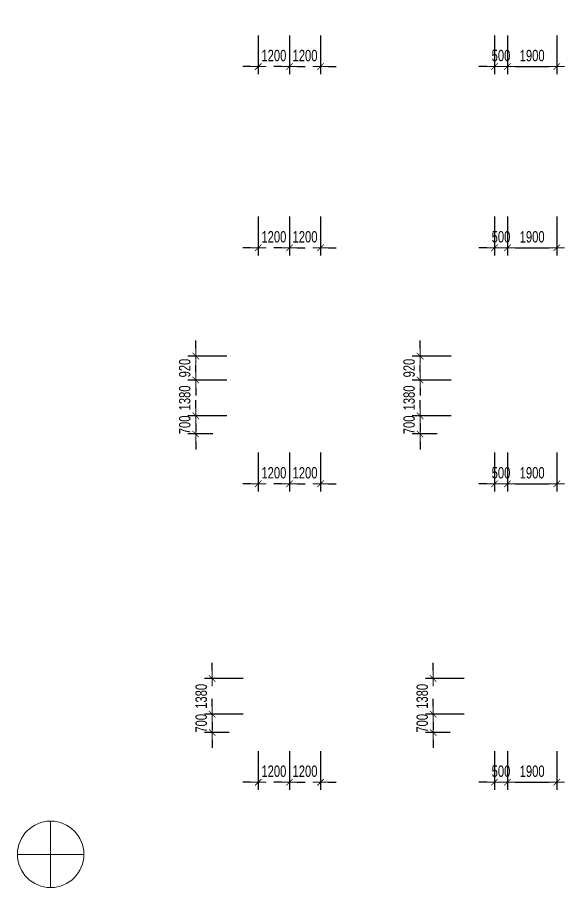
# Model space of a CAD drawing. Header units: millimetres. Extents: x -270655 to 676466, y -1281 to 105022.
# Drawn here: x -1281 to 19800, y -1281 to 32254 of the extents above; entities that cross this region are included whole.
import ezdxf

# ---------------------------------------------------------------- set-up
doc = ezdxf.new("R2010")
doc.units = ezdxf.units.MM
doc.layers.get('Defpoints').update_dxf_attribs({"color": 151, "lineweight": 9})
doc.layers.add('NDC_S_DIM', color=1, linetype='Continuous', lineweight=15)
doc.styles.add('NDC_DIM', font='', dxfattribs={"width": 0.75})
doc.styles.get('NDC_DIM').set_extended_font_data('Dotum')
doc.dimstyles.new('NDC_dim_200', dxfattribs={"dimscale": 200, "dimtxt": 2.2, "dimasz": 1.5, "dimexe": 1.5, "dimexo": 2.5, "dimgap": 1, "dimtad": 1, "dimdec": 0, "dimzin": 0, "dimdsep": 46, "dimtxsty": 'NDC_DIM', "dimblk": 'DIMMARK', "dimcen": 0.09, "dimdle": 1.2, "dimclrd": 1, "dimclre": 1, "dimclrt": 3, "dimadec": 0, "dimazin": 0, "dimtfac": 1, "dimtdec": 0, "dimtix": 1, "dimtofl": 0, "dimtmove": 0, "dimatfit": 3, "dimfxl": 6, "dimfxlon": 1, "dimtolj": 1, "dimtzin": 0, "dimarcsym": 0})

# ---------------------------------------------------------------- blocks, each defined once
blk = doc.blocks.new('DIMMARK')
at = {"layer": 'NDC_S_DIM', "color": 1}
blk.add_line((-1.5, 0), (1, 0), dxfattribs=at)
at = {"layer": 'NDC_S_DIM', "color": 2, "const_width": 0.1}
blk.add_lwpolyline([(-0.42, -0.42), (0.42, 0.42)], dxfattribs=at)
blk = doc.blocks.new('*D301')
at = {"layer": 'Defpoints', "color": 0, "transparency": 16777216}
for p in [(5589, 19200), (7448, 19200), (7548, 18280)]:
    blk.add_point(p, dxfattribs=at)
at = {"layer": 'NDC_S_DIM', "color": 1, "lineweight": -2, "transparency": 16777216}
for p, q in [((5589, 19500), (5589, 19800)), ((6789, 19200), (5289, 19200)), ((6789, 18280), (5289, 18280)), ((5589, 17980), (5589, 17680))]:
    blk.add_line(p, q, dxfattribs=at)
at = {"layer": 'NDC_S_DIM', "color": 1, "lineweight": -2, "transparency": 16777216, "xscale": 300, "yscale": 300, "zscale": 300}
for p, rotation in [((5589, 19200), 270), ((5589, 18280), 90)]:
    blk.add_blockref('DIMMARK', p, dxfattribs=dict(at, rotation=rotation))
at = {"layer": 'NDC_S_DIM', "color": 3, "transparency": 16777216, "insert": (5168, 18740), "char_height": 440, "attachment_point": 5, "rotation": 90, "style": 'NDC_DIM'}
blk.add_mtext('\\A1;920', dxfattribs=at)
blk = doc.blocks.new('*D302')
at = {"layer": 'Defpoints', "color": 0, "transparency": 16777216}
for p in [(7548, 18280), (5589, 16900), (7948, 16900)]:
    blk.add_point(p, dxfattribs=at)
at = {"layer": 'NDC_S_DIM', "color": 1, "lineweight": -2, "transparency": 16777216}
for p, q in [((5589, 18580), (5589, 18880)), ((6789, 18280), (5289, 18280)), ((6789, 16900), (5289, 16900)), ((5589, 16600), (5589, 16300))]:
    blk.add_line(p, q, dxfattribs=at)
at = {"layer": 'NDC_S_DIM', "color": 1, "lineweight": -2, "transparency": 16777216, "xscale": 300, "yscale": 300, "zscale": 300}
for p, rotation in [((5589, 18280), 270), ((5589, 16900), 90)]:
    blk.add_blockref('DIMMARK', p, dxfattribs=dict(at, rotation=rotation))
at = {"layer": 'NDC_S_DIM', "color": 3, "transparency": 16777216, "insert": (5168, 17590), "char_height": 440, "attachment_point": 5, "rotation": 90, "style": 'NDC_DIM'}
blk.add_mtext('\\A1;1380', dxfattribs=at)
blk = doc.blocks.new('*D303')
at = {"layer": 'Defpoints', "color": 0, "transparency": 16777216}
for p in [(7948, 16900), (5589, 16200), (6748, 16200)]:
    blk.add_point(p, dxfattribs=at)
at = {"layer": 'NDC_S_DIM', "color": 1, "lineweight": -2, "transparency": 16777216}
for p, q in [((5589, 17200), (5589, 17500)), ((6789, 16900), (5289, 16900)), ((6248, 16200), (5289, 16200)), ((5589, 15900), (5589, 15600))]:
    blk.add_line(p, q, dxfattribs=at)
at = {"layer": 'NDC_S_DIM', "color": 1, "lineweight": -2, "transparency": 16777216, "xscale": 300, "yscale": 300, "zscale": 300}
for p, rotation in [((5589, 16900), 270), ((5589, 16200), 90)]:
    blk.add_blockref('DIMMARK', p, dxfattribs=dict(at, rotation=rotation))
at = {"layer": 'NDC_S_DIM', "color": 3, "transparency": 16777216, "insert": (5168, 16550), "char_height": 440, "attachment_point": 5, "rotation": 90, "style": 'NDC_DIM'}
blk.add_mtext('\\A1;700', dxfattribs=at)
blk = doc.blocks.new('*D386')
at = {"layer": 'Defpoints', "color": 0, "transparency": 16777216}
for p in [(8000, 32254), (9200, 32254), (9200, 30361)]:
    blk.add_point(p, dxfattribs=at)
at = {"layer": 'NDC_S_DIM', "color": 1, "lineweight": -2, "transparency": 16777216}
for p, q in [((8000, 31561), (8000, 30061)), ((9200, 31561), (9200, 30061)), ((7700, 30361), (7400, 30361)), ((9500, 30361), (9800, 30361))]:
    blk.add_line(p, q, dxfattribs=at)
at = {"layer": 'NDC_S_DIM', "color": 1, "lineweight": -2, "transparency": 16777216, "xscale": 300, "yscale": 300, "zscale": 300}
blk.add_blockref('DIMMARK', (8000, 30361), dxfattribs=at)
at = {"layer": 'NDC_S_DIM', "color": 1, "lineweight": -2, "transparency": 16777216, "xscale": 300, "yscale": 300, "zscale": 300, "rotation": 180}
blk.add_blockref('DIMMARK', (9200, 30361), dxfattribs=at)
at = {"layer": 'NDC_S_DIM', "color": 3, "transparency": 16777216, "insert": (8600, 30781), "char_height": 440, "attachment_point": 5, "style": 'NDC_DIM'}
blk.add_mtext('\\A1;1200', dxfattribs=at)
blk = doc.blocks.new('*D387')
at = {"layer": 'Defpoints', "color": 0, "transparency": 16777216}
for p in [(9200, 32254), (10400, 32254), (10400, 30361)]:
    blk.add_point(p, dxfattribs=at)
at = {"layer": 'NDC_S_DIM', "color": 1, "lineweight": -2, "transparency": 16777216}
for p, q in [((9200, 31561), (9200, 30061)), ((10400, 31561), (10400, 30061)), ((8900, 30361), (8600, 30361)), ((10700, 30361), (11000, 30361))]:
    blk.add_line(p, q, dxfattribs=at)
at = {"layer": 'NDC_S_DIM', "color": 1, "lineweight": -2, "transparency": 16777216, "xscale": 300, "yscale": 300, "zscale": 300}
blk.add_blockref('DIMMARK', (9200, 30361), dxfattribs=at)
at = {"layer": 'NDC_S_DIM', "color": 1, "lineweight": -2, "transparency": 16777216, "xscale": 300, "yscale": 300, "zscale": 300, "rotation": 180}
blk.add_blockref('DIMMARK', (10400, 30361), dxfattribs=at)
at = {"layer": 'NDC_S_DIM', "color": 3, "transparency": 16777216, "insert": (9800, 30781), "char_height": 440, "attachment_point": 5, "style": 'NDC_DIM'}
blk.add_mtext('\\A1;1200', dxfattribs=at)
blk = doc.blocks.new('*D382')
at = {"layer": 'Defpoints', "color": 0, "transparency": 16777216}
for p in [(17100, 32254), (17600, 32254), (17600, 30361)]:
    blk.add_point(p, dxfattribs=at)
at = {"layer": 'NDC_S_DIM', "color": 1, "lineweight": -2, "transparency": 16777216}
for p, q in [((17100, 31561), (17100, 30061)), ((17600, 31561), (17600, 30061)), ((16800, 30361), (16500, 30361)), ((17900, 30361), (18200, 30361))]:
    blk.add_line(p, q, dxfattribs=at)
at = {"layer": 'NDC_S_DIM', "color": 1, "lineweight": -2, "transparency": 16777216, "xscale": 300, "yscale": 300, "zscale": 300}
blk.add_blockref('DIMMARK', (17100, 30361), dxfattribs=at)
at = {"layer": 'NDC_S_DIM', "color": 1, "lineweight": -2, "transparency": 16777216, "xscale": 300, "yscale": 300, "zscale": 300, "rotation": 180}
blk.add_blockref('DIMMARK', (17600, 30361), dxfattribs=at)
at = {"layer": 'NDC_S_DIM', "color": 3, "transparency": 16777216, "insert": (17350, 30781), "char_height": 440, "attachment_point": 5, "style": 'NDC_DIM'}
blk.add_mtext('\\A1;500', dxfattribs=at)
blk = doc.blocks.new('*D383')
at = {"layer": 'Defpoints', "color": 0, "transparency": 16777216}
for p in [(17600, 32254), (19500, 32254), (19500, 30361)]:
    blk.add_point(p, dxfattribs=at)
at = {"layer": 'NDC_S_DIM', "color": 1, "lineweight": -2, "transparency": 16777216}
for p, q in [((17600, 31561), (17600, 30061)), ((19500, 31561), (19500, 30061)), ((17900, 30361), (19200, 30361))]:
    blk.add_line(p, q, dxfattribs=at)
at = {"layer": 'NDC_S_DIM', "color": 1, "lineweight": -2, "transparency": 16777216, "xscale": 300, "yscale": 300, "zscale": 300, "rotation": 180}
blk.add_blockref('DIMMARK', (17600, 30361), dxfattribs=at)
at = {"layer": 'NDC_S_DIM', "color": 1, "lineweight": -2, "transparency": 16777216, "xscale": 300, "yscale": 300, "zscale": 300}
blk.add_blockref('DIMMARK', (19500, 30361), dxfattribs=at)
at = {"layer": 'NDC_S_DIM', "color": 3, "transparency": 16777216, "insert": (18550, 30781), "char_height": 440, "attachment_point": 5, "style": 'NDC_DIM'}
blk.add_mtext('\\A1;1900', dxfattribs=at)
blk = doc.blocks.new('*D388')
at = {"layer": 'Defpoints', "color": 0, "transparency": 16777216}
for p in [(8000, 25268), (9200, 25268), (9200, 23376)]:
    blk.add_point(p, dxfattribs=at)
at = {"layer": 'NDC_S_DIM', "color": 1, "lineweight": -2, "transparency": 16777216}
for p, q in [((8000, 24576), (8000, 23076)), ((9200, 24576), (9200, 23076)), ((7700, 23376), (7400, 23376)), ((9500, 23376), (9800, 23376))]:
    blk.add_line(p, q, dxfattribs=at)
at = {"layer": 'NDC_S_DIM', "color": 1, "lineweight": -2, "transparency": 16777216, "xscale": 300, "yscale": 300, "zscale": 300}
blk.add_blockref('DIMMARK', (8000, 23376), dxfattribs=at)
at = {"layer": 'NDC_S_DIM', "color": 1, "lineweight": -2, "transparency": 16777216, "xscale": 300, "yscale": 300, "zscale": 300, "rotation": 180}
blk.add_blockref('DIMMARK', (9200, 23376), dxfattribs=at)
at = {"layer": 'NDC_S_DIM', "color": 3, "transparency": 16777216, "insert": (8600, 23796), "char_height": 440, "attachment_point": 5, "style": 'NDC_DIM'}
blk.add_mtext('\\A1;1200', dxfattribs=at)
blk = doc.blocks.new('*D389')
at = {"layer": 'Defpoints', "color": 0, "transparency": 16777216}
for p in [(9200, 25268), (10400, 25268), (10400, 23376)]:
    blk.add_point(p, dxfattribs=at)
at = {"layer": 'NDC_S_DIM', "color": 1, "lineweight": -2, "transparency": 16777216}
for p, q in [((9200, 24576), (9200, 23076)), ((10400, 24576), (10400, 23076)), ((8900, 23376), (8600, 23376)), ((10700, 23376), (11000, 23376))]:
    blk.add_line(p, q, dxfattribs=at)
at = {"layer": 'NDC_S_DIM', "color": 1, "lineweight": -2, "transparency": 16777216, "xscale": 300, "yscale": 300, "zscale": 300}
blk.add_blockref('DIMMARK', (9200, 23376), dxfattribs=at)
at = {"layer": 'NDC_S_DIM', "color": 1, "lineweight": -2, "transparency": 16777216, "xscale": 300, "yscale": 300, "zscale": 300, "rotation": 180}
blk.add_blockref('DIMMARK', (10400, 23376), dxfattribs=at)
at = {"layer": 'NDC_S_DIM', "color": 3, "transparency": 16777216, "insert": (9800, 23796), "char_height": 440, "attachment_point": 5, "style": 'NDC_DIM'}
blk.add_mtext('\\A1;1200', dxfattribs=at)
blk = doc.blocks.new('*D390')
at = {"layer": 'Defpoints', "color": 0, "transparency": 16777216}
for p in [(17100, 25268), (17600, 25268), (17600, 23376)]:
    blk.add_point(p, dxfattribs=at)
at = {"layer": 'NDC_S_DIM', "color": 1, "lineweight": -2, "transparency": 16777216}
for p, q in [((17100, 24576), (17100, 23076)), ((17600, 24576), (17600, 23076)), ((16800, 23376), (16500, 23376)), ((17900, 23376), (18200, 23376))]:
    blk.add_line(p, q, dxfattribs=at)
at = {"layer": 'NDC_S_DIM', "color": 1, "lineweight": -2, "transparency": 16777216, "xscale": 300, "yscale": 300, "zscale": 300}
blk.add_blockref('DIMMARK', (17100, 23376), dxfattribs=at)
at = {"layer": 'NDC_S_DIM', "color": 1, "lineweight": -2, "transparency": 16777216, "xscale": 300, "yscale": 300, "zscale": 300, "rotation": 180}
blk.add_blockref('DIMMARK', (17600, 23376), dxfattribs=at)
at = {"layer": 'NDC_S_DIM', "color": 3, "transparency": 16777216, "insert": (17350, 23796), "char_height": 440, "attachment_point": 5, "style": 'NDC_DIM'}
blk.add_mtext('\\A1;500', dxfattribs=at)
blk = doc.blocks.new('*D391')
at = {"layer": 'Defpoints', "color": 0, "transparency": 16777216}
for p in [(17600, 25268), (19500, 25268), (19500, 23376)]:
    blk.add_point(p, dxfattribs=at)
at = {"layer": 'NDC_S_DIM', "color": 1, "lineweight": -2, "transparency": 16777216}
for p, q in [((17600, 24576), (17600, 23076)), ((19500, 24576), (19500, 23076)), ((17900, 23376), (19200, 23376))]:
    blk.add_line(p, q, dxfattribs=at)
at = {"layer": 'NDC_S_DIM', "color": 1, "lineweight": -2, "transparency": 16777216, "xscale": 300, "yscale": 300, "zscale": 300, "rotation": 180}
blk.add_blockref('DIMMARK', (17600, 23376), dxfattribs=at)
at = {"layer": 'NDC_S_DIM', "color": 1, "lineweight": -2, "transparency": 16777216, "xscale": 300, "yscale": 300, "zscale": 300}
blk.add_blockref('DIMMARK', (19500, 23376), dxfattribs=at)
at = {"layer": 'NDC_S_DIM', "color": 3, "transparency": 16777216, "insert": (18550, 23796), "char_height": 440, "attachment_point": 5, "style": 'NDC_DIM'}
blk.add_mtext('\\A1;1900', dxfattribs=at)
blk = doc.blocks.new('*D394')
at = {"layer": 'Defpoints', "color": 0, "transparency": 16777216}
for p in [(8000, 16174), (9200, 16174), (9200, 14281)]:
    blk.add_point(p, dxfattribs=at)
at = {"layer": 'NDC_S_DIM', "color": 1, "lineweight": -2, "transparency": 16777216}
for p, q in [((8000, 15481), (8000, 13981)), ((9200, 15481), (9200, 13981)), ((7700, 14281), (7400, 14281)), ((9500, 14281), (9800, 14281))]:
    blk.add_line(p, q, dxfattribs=at)
at = {"layer": 'NDC_S_DIM', "color": 1, "lineweight": -2, "transparency": 16777216, "xscale": 300, "yscale": 300, "zscale": 300}
blk.add_blockref('DIMMARK', (8000, 14281), dxfattribs=at)
at = {"layer": 'NDC_S_DIM', "color": 1, "lineweight": -2, "transparency": 16777216, "xscale": 300, "yscale": 300, "zscale": 300, "rotation": 180}
blk.add_blockref('DIMMARK', (9200, 14281), dxfattribs=at)
at = {"layer": 'NDC_S_DIM', "color": 3, "transparency": 16777216, "insert": (8600, 14702), "char_height": 440, "attachment_point": 5, "style": 'NDC_DIM'}
blk.add_mtext('\\A1;1200', dxfattribs=at)
blk = doc.blocks.new('*D395')
at = {"layer": 'Defpoints', "color": 0, "transparency": 16777216}
for p in [(9200, 16174), (10400, 16174), (10400, 14281)]:
    blk.add_point(p, dxfattribs=at)
at = {"layer": 'NDC_S_DIM', "color": 1, "lineweight": -2, "transparency": 16777216}
for p, q in [((9200, 15481), (9200, 13981)), ((10400, 15481), (10400, 13981)), ((8900, 14281), (8600, 14281)), ((10700, 14281), (11000, 14281))]:
    blk.add_line(p, q, dxfattribs=at)
at = {"layer": 'NDC_S_DIM', "color": 1, "lineweight": -2, "transparency": 16777216, "xscale": 300, "yscale": 300, "zscale": 300}
blk.add_blockref('DIMMARK', (9200, 14281), dxfattribs=at)
at = {"layer": 'NDC_S_DIM', "color": 1, "lineweight": -2, "transparency": 16777216, "xscale": 300, "yscale": 300, "zscale": 300, "rotation": 180}
blk.add_blockref('DIMMARK', (10400, 14281), dxfattribs=at)
at = {"layer": 'NDC_S_DIM', "color": 3, "transparency": 16777216, "insert": (9800, 14702), "char_height": 440, "attachment_point": 5, "style": 'NDC_DIM'}
blk.add_mtext('\\A1;1200', dxfattribs=at)
blk = doc.blocks.new('*D396')
at = {"layer": 'Defpoints', "color": 0, "transparency": 16777216}
for p in [(14232, 19200), (16091, 19200), (16191, 18280)]:
    blk.add_point(p, dxfattribs=at)
at = {"layer": 'NDC_S_DIM', "color": 1, "lineweight": -2, "transparency": 16777216}
for p, q in [((14232, 19500), (14232, 19800)), ((15432, 19200), (13932, 19200)), ((15432, 18280), (13932, 18280)), ((14232, 17980), (14232, 17680))]:
    blk.add_line(p, q, dxfattribs=at)
at = {"layer": 'NDC_S_DIM', "color": 1, "lineweight": -2, "transparency": 16777216, "xscale": 300, "yscale": 300, "zscale": 300}
for p, rotation in [((14232, 19200), 270), ((14232, 18280), 90)]:
    blk.add_blockref('DIMMARK', p, dxfattribs=dict(at, rotation=rotation))
at = {"layer": 'NDC_S_DIM', "color": 3, "transparency": 16777216, "insert": (13811, 18740), "char_height": 440, "attachment_point": 5, "rotation": 90, "style": 'NDC_DIM'}
blk.add_mtext('\\A1;920', dxfattribs=at)
blk = doc.blocks.new('*D397')
at = {"layer": 'Defpoints', "color": 0, "transparency": 16777216}
for p in [(16191, 18280), (14232, 16900), (16591, 16900)]:
    blk.add_point(p, dxfattribs=at)
at = {"layer": 'NDC_S_DIM', "color": 1, "lineweight": -2, "transparency": 16777216}
for p, q in [((14232, 18580), (14232, 18880)), ((15432, 18280), (13932, 18280)), ((15432, 16900), (13932, 16900)), ((14232, 16600), (14232, 16300))]:
    blk.add_line(p, q, dxfattribs=at)
at = {"layer": 'NDC_S_DIM', "color": 1, "lineweight": -2, "transparency": 16777216, "xscale": 300, "yscale": 300, "zscale": 300}
for p, rotation in [((14232, 18280), 270), ((14232, 16900), 90)]:
    blk.add_blockref('DIMMARK', p, dxfattribs=dict(at, rotation=rotation))
at = {"layer": 'NDC_S_DIM', "color": 3, "transparency": 16777216, "insert": (13811, 17590), "char_height": 440, "attachment_point": 5, "rotation": 90, "style": 'NDC_DIM'}
blk.add_mtext('\\A1;1380', dxfattribs=at)
blk = doc.blocks.new('*D398')
at = {"layer": 'Defpoints', "color": 0, "transparency": 16777216}
for p in [(16591, 16900), (14232, 16200), (15391, 16200)]:
    blk.add_point(p, dxfattribs=at)
at = {"layer": 'NDC_S_DIM', "color": 1, "lineweight": -2, "transparency": 16777216}
for p, q in [((14232, 17200), (14232, 17500)), ((15432, 16900), (13932, 16900)), ((14891, 16200), (13932, 16200)), ((14232, 15900), (14232, 15600))]:
    blk.add_line(p, q, dxfattribs=at)
at = {"layer": 'NDC_S_DIM', "color": 1, "lineweight": -2, "transparency": 16777216, "xscale": 300, "yscale": 300, "zscale": 300}
for p, rotation in [((14232, 16900), 270), ((14232, 16200), 90)]:
    blk.add_blockref('DIMMARK', p, dxfattribs=dict(at, rotation=rotation))
at = {"layer": 'NDC_S_DIM', "color": 3, "transparency": 16777216, "insert": (13811, 16550), "char_height": 440, "attachment_point": 5, "rotation": 90, "style": 'NDC_DIM'}
blk.add_mtext('\\A1;700', dxfattribs=at)
blk = doc.blocks.new('*D399')
at = {"layer": 'Defpoints', "color": 0, "transparency": 16777216}
for p in [(17100, 16174), (17600, 16174), (17600, 14281)]:
    blk.add_point(p, dxfattribs=at)
at = {"layer": 'NDC_S_DIM', "color": 1, "lineweight": -2, "transparency": 16777216}
for p, q in [((17100, 15481), (17100, 13981)), ((17600, 15481), (17600, 13981)), ((16800, 14281), (16500, 14281)), ((17900, 14281), (18200, 14281))]:
    blk.add_line(p, q, dxfattribs=at)
at = {"layer": 'NDC_S_DIM', "color": 1, "lineweight": -2, "transparency": 16777216, "xscale": 300, "yscale": 300, "zscale": 300}
blk.add_blockref('DIMMARK', (17100, 14281), dxfattribs=at)
at = {"layer": 'NDC_S_DIM', "color": 1, "lineweight": -2, "transparency": 16777216, "xscale": 300, "yscale": 300, "zscale": 300, "rotation": 180}
blk.add_blockref('DIMMARK', (17600, 14281), dxfattribs=at)
at = {"layer": 'NDC_S_DIM', "color": 3, "transparency": 16777216, "insert": (17350, 14702), "char_height": 440, "attachment_point": 5, "style": 'NDC_DIM'}
blk.add_mtext('\\A1;500', dxfattribs=at)
blk = doc.blocks.new('*D400')
at = {"layer": 'Defpoints', "color": 0, "transparency": 16777216}
for p in [(17600, 16174), (19500, 16200), (19500, 14281)]:
    blk.add_point(p, dxfattribs=at)
at = {"layer": 'NDC_S_DIM', "color": 1, "lineweight": -2, "transparency": 16777216}
for p, q in [((17600, 15481), (17600, 13981)), ((19500, 15481), (19500, 13981)), ((17900, 14281), (19200, 14281))]:
    blk.add_line(p, q, dxfattribs=at)
at = {"layer": 'NDC_S_DIM', "color": 1, "lineweight": -2, "transparency": 16777216, "xscale": 300, "yscale": 300, "zscale": 300, "rotation": 180}
blk.add_blockref('DIMMARK', (17600, 14281), dxfattribs=at)
at = {"layer": 'NDC_S_DIM', "color": 1, "lineweight": -2, "transparency": 16777216, "xscale": 300, "yscale": 300, "zscale": 300}
blk.add_blockref('DIMMARK', (19500, 14281), dxfattribs=at)
at = {"layer": 'NDC_S_DIM', "color": 3, "transparency": 16777216, "insert": (18550, 14702), "char_height": 440, "attachment_point": 5, "style": 'NDC_DIM'}
blk.add_mtext('\\A1;1900', dxfattribs=at)
blk = doc.blocks.new('*D459')
at = {"layer": 'Defpoints', "color": 0, "transparency": 16777216}
for p in [(8181, 6780), (6222, 5400), (8581, 5400)]:
    blk.add_point(p, dxfattribs=at)
at = {"layer": 'NDC_S_DIM', "color": 1, "lineweight": -2, "transparency": 16777216}
for p, q in [((6222, 7080), (6222, 7380)), ((7422, 6780), (5922, 6780)), ((7422, 5400), (5922, 5400)), ((6222, 5100), (6222, 4800))]:
    blk.add_line(p, q, dxfattribs=at)
at = {"layer": 'NDC_S_DIM', "color": 1, "lineweight": -2, "transparency": 16777216, "xscale": 300, "yscale": 300, "zscale": 300}
for p, rotation in [((6222, 6780), 270), ((6222, 5400), 90)]:
    blk.add_blockref('DIMMARK', p, dxfattribs=dict(at, rotation=rotation))
at = {"layer": 'NDC_S_DIM', "color": 3, "transparency": 16777216, "insert": (5802, 6090), "char_height": 440, "attachment_point": 5, "rotation": 90, "style": 'NDC_DIM'}
blk.add_mtext('\\A1;1380', dxfattribs=at)
blk = doc.blocks.new('*D460')
at = {"layer": 'Defpoints', "color": 0, "transparency": 16777216}
for p in [(8581, 5400), (6222, 4700), (7381, 4700)]:
    blk.add_point(p, dxfattribs=at)
at = {"layer": 'NDC_S_DIM', "color": 1, "lineweight": -2, "transparency": 16777216}
for p, q in [((6222, 5700), (6222, 6000)), ((7422, 5400), (5922, 5400)), ((6881, 4700), (5922, 4700)), ((6222, 4400), (6222, 4100))]:
    blk.add_line(p, q, dxfattribs=at)
at = {"layer": 'NDC_S_DIM', "color": 1, "lineweight": -2, "transparency": 16777216, "xscale": 300, "yscale": 300, "zscale": 300}
for p, rotation in [((6222, 5400), 270), ((6222, 4700), 90)]:
    blk.add_blockref('DIMMARK', p, dxfattribs=dict(at, rotation=rotation))
at = {"layer": 'NDC_S_DIM', "color": 3, "transparency": 16777216, "insert": (5802, 5050), "char_height": 440, "attachment_point": 5, "rotation": 90, "style": 'NDC_DIM'}
blk.add_mtext('\\A1;700', dxfattribs=at)
blk = doc.blocks.new('*D461')
at = {"layer": 'Defpoints', "color": 0, "transparency": 16777216}
for p in [(8000, 4674), (9200, 4674), (9200, 2781)]:
    blk.add_point(p, dxfattribs=at)
at = {"layer": 'NDC_S_DIM', "color": 1, "lineweight": -2, "transparency": 16777216}
for p, q in [((8000, 3981), (8000, 2481)), ((9200, 3981), (9200, 2481)), ((7700, 2781), (7400, 2781)), ((9500, 2781), (9800, 2781))]:
    blk.add_line(p, q, dxfattribs=at)
at = {"layer": 'NDC_S_DIM', "color": 1, "lineweight": -2, "transparency": 16777216, "xscale": 300, "yscale": 300, "zscale": 300}
blk.add_blockref('DIMMARK', (8000, 2781), dxfattribs=at)
at = {"layer": 'NDC_S_DIM', "color": 1, "lineweight": -2, "transparency": 16777216, "xscale": 300, "yscale": 300, "zscale": 300, "rotation": 180}
blk.add_blockref('DIMMARK', (9200, 2781), dxfattribs=at)
at = {"layer": 'NDC_S_DIM', "color": 3, "transparency": 16777216, "insert": (8600, 3202), "char_height": 440, "attachment_point": 5, "style": 'NDC_DIM'}
blk.add_mtext('\\A1;1200', dxfattribs=at)
blk = doc.blocks.new('*D462')
at = {"layer": 'Defpoints', "color": 0, "transparency": 16777216}
for p in [(9200, 4674), (10400, 4674), (10400, 2781)]:
    blk.add_point(p, dxfattribs=at)
at = {"layer": 'NDC_S_DIM', "color": 1, "lineweight": -2, "transparency": 16777216}
for p, q in [((9200, 3981), (9200, 2481)), ((10400, 3981), (10400, 2481)), ((8900, 2781), (8600, 2781)), ((10700, 2781), (11000, 2781))]:
    blk.add_line(p, q, dxfattribs=at)
at = {"layer": 'NDC_S_DIM', "color": 1, "lineweight": -2, "transparency": 16777216, "xscale": 300, "yscale": 300, "zscale": 300}
blk.add_blockref('DIMMARK', (9200, 2781), dxfattribs=at)
at = {"layer": 'NDC_S_DIM', "color": 1, "lineweight": -2, "transparency": 16777216, "xscale": 300, "yscale": 300, "zscale": 300, "rotation": 180}
blk.add_blockref('DIMMARK', (10400, 2781), dxfattribs=at)
at = {"layer": 'NDC_S_DIM', "color": 3, "transparency": 16777216, "insert": (9800, 3202), "char_height": 440, "attachment_point": 5, "style": 'NDC_DIM'}
blk.add_mtext('\\A1;1200', dxfattribs=at)
blk = doc.blocks.new('*D463')
at = {"layer": 'Defpoints', "color": 0, "transparency": 16777216}
for p in [(16695, 6780), (14736, 5400), (17095, 5400)]:
    blk.add_point(p, dxfattribs=at)
at = {"layer": 'NDC_S_DIM', "color": 1, "lineweight": -2, "transparency": 16777216}
for p, q in [((14736, 7080), (14736, 7380)), ((15936, 6780), (14436, 6780)), ((15936, 5400), (14436, 5400)), ((14736, 5100), (14736, 4800))]:
    blk.add_line(p, q, dxfattribs=at)
at = {"layer": 'NDC_S_DIM', "color": 1, "lineweight": -2, "transparency": 16777216, "xscale": 300, "yscale": 300, "zscale": 300}
for p, rotation in [((14736, 6780), 270), ((14736, 5400), 90)]:
    blk.add_blockref('DIMMARK', p, dxfattribs=dict(at, rotation=rotation))
at = {"layer": 'NDC_S_DIM', "color": 3, "transparency": 16777216, "insert": (14316, 6090), "char_height": 440, "attachment_point": 5, "rotation": 90, "style": 'NDC_DIM'}
blk.add_mtext('\\A1;1380', dxfattribs=at)
blk = doc.blocks.new('*D464')
at = {"layer": 'Defpoints', "color": 0, "transparency": 16777216}
for p in [(17095, 5400), (14736, 4700), (15895, 4700)]:
    blk.add_point(p, dxfattribs=at)
at = {"layer": 'NDC_S_DIM', "color": 1, "lineweight": -2, "transparency": 16777216}
for p, q in [((14736, 5700), (14736, 6000)), ((15936, 5400), (14436, 5400)), ((15395, 4700), (14436, 4700)), ((14736, 4400), (14736, 4100))]:
    blk.add_line(p, q, dxfattribs=at)
at = {"layer": 'NDC_S_DIM', "color": 1, "lineweight": -2, "transparency": 16777216, "xscale": 300, "yscale": 300, "zscale": 300}
for p, rotation in [((14736, 5400), 270), ((14736, 4700), 90)]:
    blk.add_blockref('DIMMARK', p, dxfattribs=dict(at, rotation=rotation))
at = {"layer": 'NDC_S_DIM', "color": 3, "transparency": 16777216, "insert": (14316, 5050), "char_height": 440, "attachment_point": 5, "rotation": 90, "style": 'NDC_DIM'}
blk.add_mtext('\\A1;700', dxfattribs=at)
blk = doc.blocks.new('*D465')
at = {"layer": 'Defpoints', "color": 0, "transparency": 16777216}
for p in [(17100, 4700), (17600, 4674), (17600, 2781)]:
    blk.add_point(p, dxfattribs=at)
at = {"layer": 'NDC_S_DIM', "color": 1, "lineweight": -2, "transparency": 16777216}
for p, q in [((17100, 3981), (17100, 2481)), ((17600, 3981), (17600, 2481)), ((16800, 2781), (16500, 2781)), ((17900, 2781), (18200, 2781))]:
    blk.add_line(p, q, dxfattribs=at)
at = {"layer": 'NDC_S_DIM', "color": 1, "lineweight": -2, "transparency": 16777216, "xscale": 300, "yscale": 300, "zscale": 300}
blk.add_blockref('DIMMARK', (17100, 2781), dxfattribs=at)
at = {"layer": 'NDC_S_DIM', "color": 1, "lineweight": -2, "transparency": 16777216, "xscale": 300, "yscale": 300, "zscale": 300, "rotation": 180}
blk.add_blockref('DIMMARK', (17600, 2781), dxfattribs=at)
at = {"layer": 'NDC_S_DIM', "color": 3, "transparency": 16777216, "insert": (17350, 3202), "char_height": 440, "attachment_point": 5, "style": 'NDC_DIM'}
blk.add_mtext('\\A1;500', dxfattribs=at)
blk = doc.blocks.new('*D466')
at = {"layer": 'Defpoints', "color": 0, "transparency": 16777216}
for p in [(19500, 4700), (17600, 4674), (19500, 2781)]:
    blk.add_point(p, dxfattribs=at)
at = {"layer": 'NDC_S_DIM', "color": 1, "lineweight": -2, "transparency": 16777216}
for p, q in [((17600, 3981), (17600, 2481)), ((19500, 3981), (19500, 2481)), ((17900, 2781), (19200, 2781))]:
    blk.add_line(p, q, dxfattribs=at)
at = {"layer": 'NDC_S_DIM', "color": 1, "lineweight": -2, "transparency": 16777216, "xscale": 300, "yscale": 300, "zscale": 300, "rotation": 180}
blk.add_blockref('DIMMARK', (17600, 2781), dxfattribs=at)
at = {"layer": 'NDC_S_DIM', "color": 1, "lineweight": -2, "transparency": 16777216, "xscale": 300, "yscale": 300, "zscale": 300}
blk.add_blockref('DIMMARK', (19500, 2781), dxfattribs=at)
at = {"layer": 'NDC_S_DIM', "color": 3, "transparency": 16777216, "insert": (18550, 3202), "char_height": 440, "attachment_point": 5, "style": 'NDC_DIM'}
blk.add_mtext('\\A1;1900', dxfattribs=at)

msp = doc.modelspace()

# ---------------------------------------------------------------- linework, layer by layer
at = {"layer": 'Defpoints'}
for p, q in [((0, 1280.7), (0, -1280.7)), ((-1280.7, 0), (1280.7, 0))]:
    msp.add_line(p, q, dxfattribs=at)
msp.add_circle((0, 0), 1280.7, dxfattribs=at)

# ---------------------------------------------------------------- dimensions: what is measured, and where the dimension line sits
at = {"layer": 'NDC_S_DIM'}
for base, p1, p2, picture, middle in [((9200, 30360.8), (8000, 32253.6), (9200, 32253.6), '*D386', (8600, 30781.1)), ((10400, 30360.8), (9200, 32253.6), (10400, 32253.6), '*D387', (9800, 30781.1)), ((17600, 30360.8), (17100, 32253.6), (17600, 32253.6), '*D382', (17350, 30781.1)), ((19500, 30360.8), (17600, 32253.6), (19500, 32253.6), '*D383', (18550, 30781.1)), ((9200, 23375.7), (8000, 25268.5), (9200, 25268.5), '*D388', (8600, 23796)), ((10400, 23375.7), (9200, 25268.5), (10400, 25268.5), '*D389', (9800, 23796)), ((17600, 23375.7), (17100, 25268.5), (17600, 25268.5), '*D390', (17350, 23796)), ((19500, 23375.7), (17600, 25268.5), (19500, 25268.5), '*D391', (18550, 23796)), ((9200, 14281.2), (8000, 16174), (9200, 16174), '*D394', (8600, 14701.5)), ((10400, 14281.2), (9200, 16174), (10400, 16174), '*D395', (9800, 14701.5)), ((17600, 14281.2), (17100, 16174), (17600, 16174), '*D399', (17350, 14701.5)), ((19500, 14281.2), (17600, 16174), (19500, 16200.2), '*D400', (18550, 14701.5)), ((17600, 2781.2), (17100, 4700.2), (17600, 4674), '*D465', (17350, 3201.5)), ((19500, 2781.2), (17600, 4674), (19500, 4700.2), '*D466', (18550, 3201.5)), ((9200, 2781.2), (8000, 4674), (9200, 4674), '*D461', (8600, 3201.5)), ((10400, 2781.2), (9200, 4674), (10400, 4674), '*D462', (9800, 3201.5))]:
    dim = msp.add_linear_dim(base=base, p1=p1, p2=p2, dimstyle='NDC_dim_200', dxfattribs=at)
    dim.commit()
    dim.dimension.update_dxf_attribs({"geometry": picture, "text_midpoint": middle})
for base, p1, p2, picture, middle in [((5588.5, 19200), (7547.6, 18279.6), (7447.6, 19200), '*D301', (5168.2, 18739.8)), ((14231.5, 19200), (16190.6, 18279.6), (16090.6, 19200), '*D396', (13811.2, 18739.8))]:
    dim = msp.add_linear_dim(base=base, p1=p1, p2=p2, angle=90, dimstyle='NDC_dim_200', dxfattribs=at)
    dim.commit()
    dim.dimension.update_dxf_attribs({"geometry": picture, "text_midpoint": middle})
for base, p1, p2, picture, middle in [((5588.5, 16900), (7547.6, 18279.6), (7947.6, 16900), '*D302', (5168.2, 17589.8)), ((14231.5, 16900), (16190.6, 18279.6), (16590.6, 16900), '*D397', (13811.2, 17589.8)), ((5588.5, 16200.2), (7947.6, 16900), (6747.6, 16200.2), '*D303', (5168.2, 16550.1)), ((14231.5, 16200.2), (16590.6, 16900), (15390.6, 16200.2), '*D398', (13811.2, 16550.1)), ((6222, 5400), (8181.1, 6779.6), (8581.1, 5400), '*D459', (5801.7, 6089.8)), ((14736, 5400), (16695.1, 6779.6), (17095.1, 5400), '*D463', (14315.7, 6089.8)), ((6222, 4700.2), (8581.1, 5400), (7381.1, 4700.2), '*D460', (5801.7, 5050.1)), ((14736, 4700.2), (17095.1, 5400), (15895.1, 4700.2), '*D464', (14315.7, 5050.1))]:
    dim = msp.add_linear_dim(base=base, p1=p1, p2=p2, angle=90, dimstyle='NDC_dim_200', override={"dimtmove": 1}, dxfattribs=at)
    dim.commit()
    dim.dimension.update_dxf_attribs({"geometry": picture, "text_midpoint": middle})

doc.saveas('drawing.dxf')
